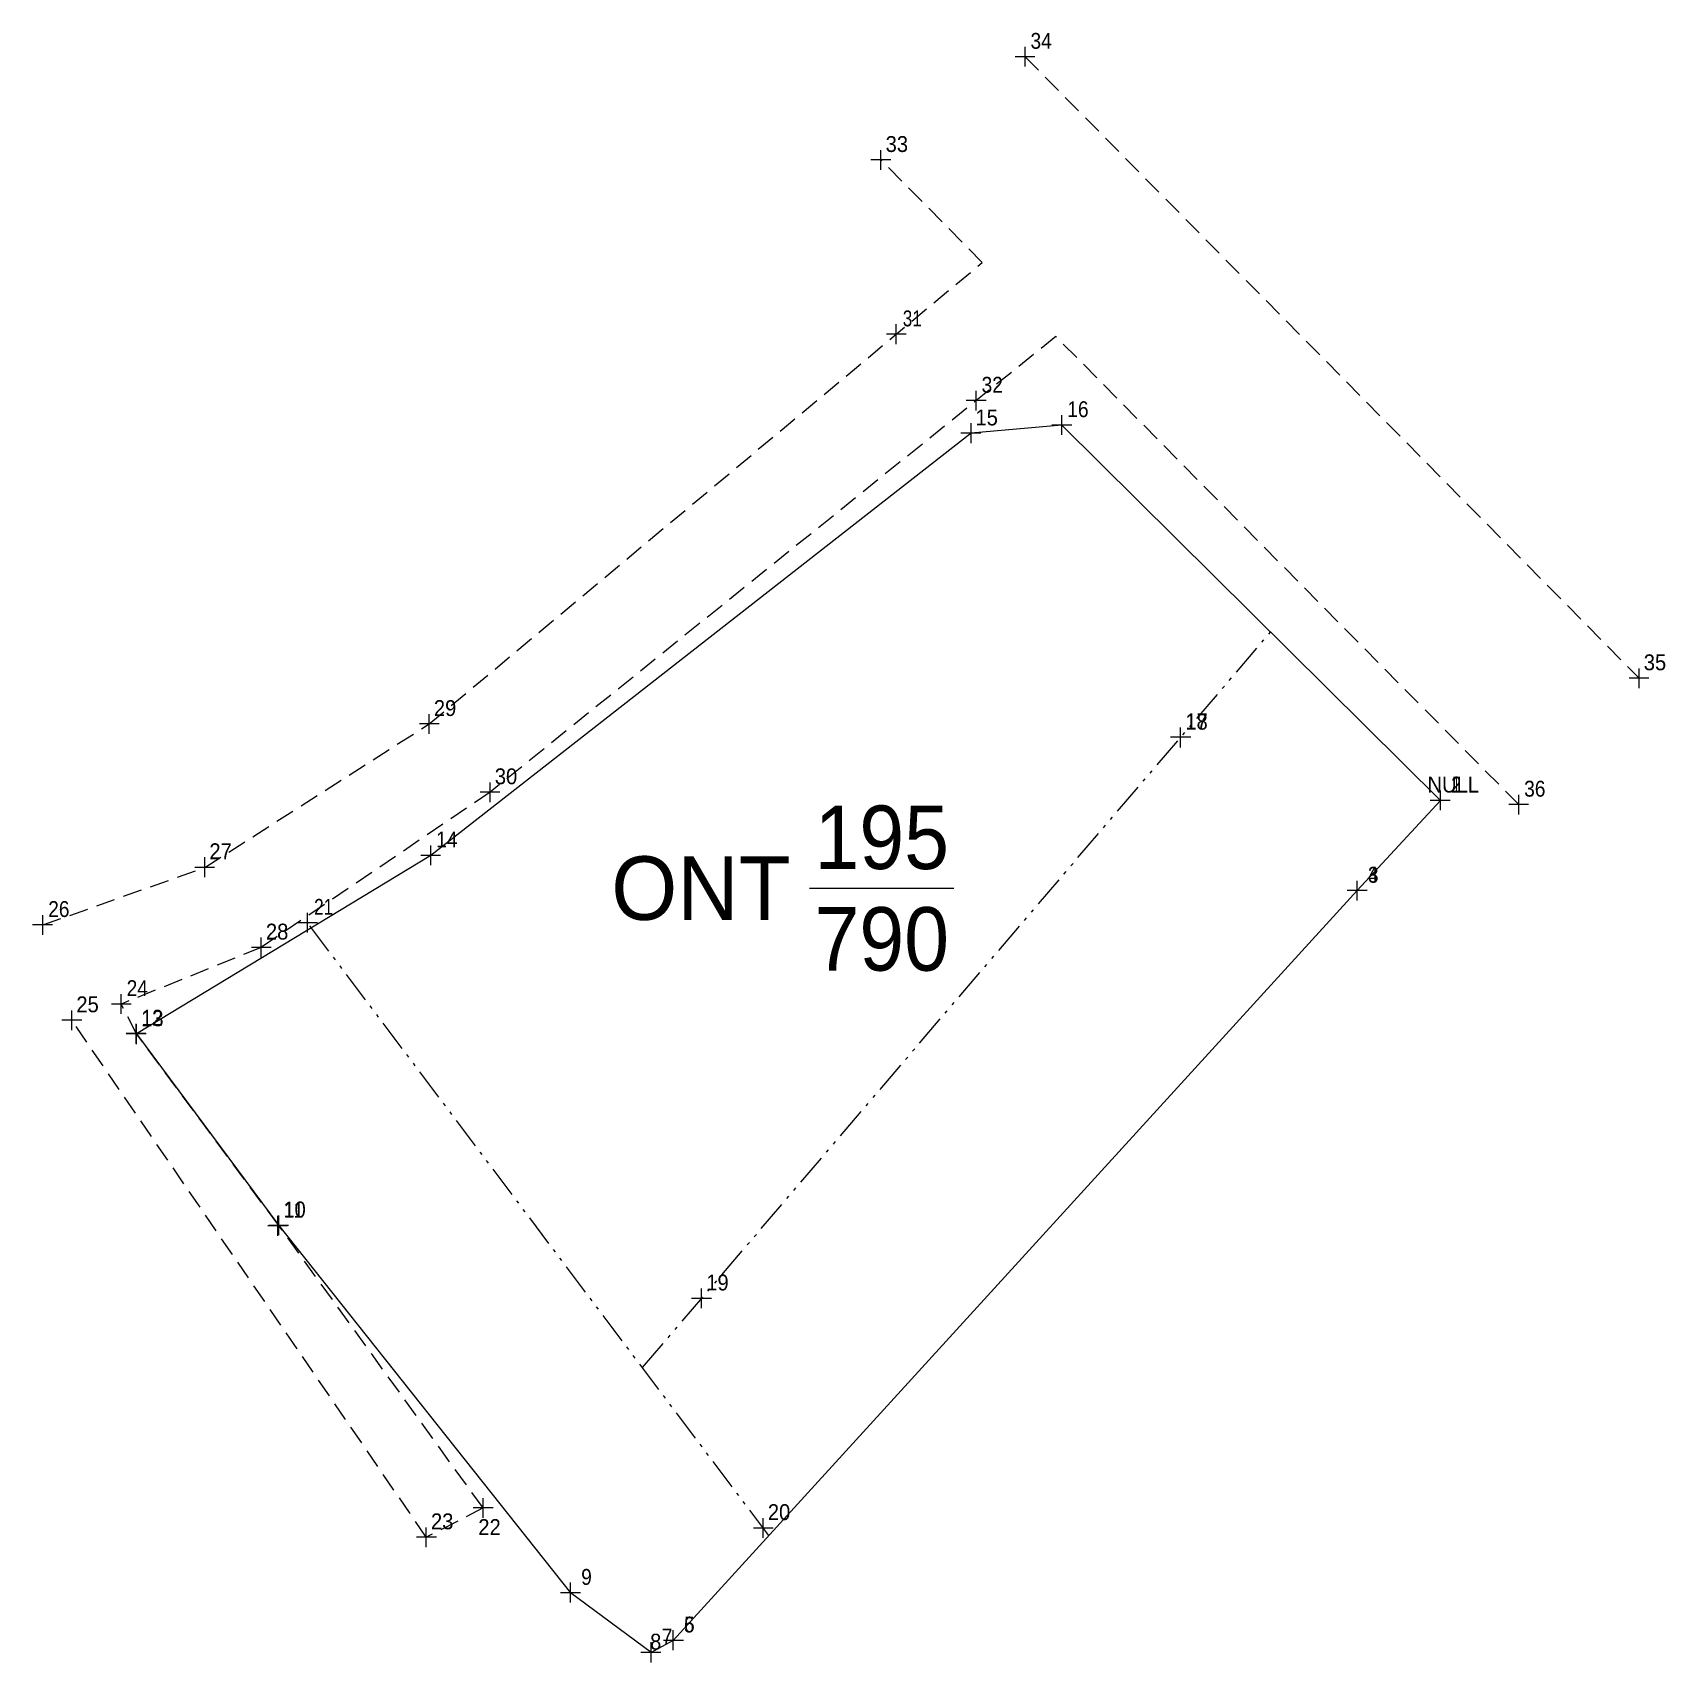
# Model space of a CAD drawing. Header units: metres. Extents: x 542583.9 to 542635.3, y 1835988.7 to 1836040.
import ezdxf
from ezdxf.enums import TextEntityAlignment as Align

# ---------------------------------------------------------------- set-up
doc = ezdxf.new("R2010")
doc.units = ezdxf.units.M
doc.header["$LTSCALE"] = 0.2
doc.linetypes.add('DASH_DOUBLE_DOT', pattern=[9.2, 5, -1.2, 0.3, -1.2, 0.3, -1.2])
doc.linetypes.add('MEDIUM_DASHED', pattern=[4.5, 3, -1.5])
for name, color, linetype, lineweight in [('10', 7, 'Continuous', 13), ('11', 7, 'Continuous', 13), ('13', 7, 'Continuous', 13), ('22', 7, 'MEDIUM_DASHED', 13)]:
    doc.layers.add(name, color=color, linetype=linetype, lineweight=lineweight)
for name, color, linetype in [('12', 7, 'Continuous'), ('2', 7, 'Continuous'), ('4', 7, 'Continuous')]:
    doc.layers.add(name, color=color, linetype=linetype)

msp = doc.modelspace()

# ---------------------------------------------------------------- linework, layer by layer
at = {"layer": '10', "linetype": 'DASH_DOUBLE_DOT'}
for p, q in [((542603.13, 1835997.99), (542622.91, 1836021.15)), ((542607.11, 1835992.7), (542592.58, 1836012))]:
    msp.add_line(p, q, dxfattribs=at)
at = {"layer": '10'}
msp.add_line((542603.4, 1835989.02), (542600.86, 1835990.9), dxfattribs=at)
for points in [[(542628.26, 1836015.85), (542616.34, 1836027.67), (542613.48, 1836027.42), (542596.46, 1836014.12), (542587.19, 1836008.5)], [(542628.26, 1836015.85), (542625.64, 1836013.01), (542604.1, 1835989.4)], [(542587.19, 1836008.5), (542591.67, 1836002.47), (542600.86, 1835990.9)]]:
    msp.add_lwpolyline(points, dxfattribs=at)
at = {"layer": '11'}
for p, q in [((542615.49, 1836039.27), (542614.87, 1836039.27)), ((542615.18, 1836038.96), (542615.18, 1836039.58)), ((542610.64, 1836035.71), (542610.64, 1836036.33)), ((542610.95, 1836036.02), (542610.32, 1836036.02)), ((542611.43, 1836030.53), (542610.81, 1836030.53)), ((542611.12, 1836030.22), (542611.12, 1836030.85)), ((542613.95, 1836028.44), (542613.32, 1836028.44)), ((542613.64, 1836028.13), (542613.64, 1836028.75)), ((542616.34, 1836027.36), (542616.34, 1836027.98)), ((542613.79, 1836027.42), (542613.16, 1836027.42)), ((542613.48, 1836027.1), (542613.48, 1836027.73)), ((542616.65, 1836027.67), (542616.02, 1836027.67)), ((542634.83, 1836019.7), (542634.21, 1836019.7)), ((542634.52, 1836019.39), (542634.52, 1836020.01)), ((542596.72, 1836018.26), (542596.1, 1836018.26)), ((542596.41, 1836017.95), (542596.41, 1836018.57)), ((542620.08, 1836017.53), (542620.08, 1836018.15)), ((542620.08, 1836017.52), (542620.08, 1836018.15)), ((542620.39, 1836017.84), (542619.76, 1836017.84)), ((542620.4, 1836017.84), (542619.77, 1836017.84)), ((542598.64, 1836016.11), (542598.02, 1836016.11)), ((542598.33, 1836015.8), (542598.33, 1836016.42)), ((542628.26, 1836015.54), (542628.26, 1836016.16)), ((542628.26, 1836015.54), (542628.26, 1836016.16)), ((542628.57, 1836015.85), (542627.94, 1836015.85)), ((542628.57, 1836015.85), (542627.94, 1836015.85)), ((542631.04, 1836015.72), (542630.42, 1836015.72)), ((542630.73, 1836015.41), (542630.73, 1836016.03)), ((542589.34, 1836013.43), (542589.34, 1836014.06)), ((542596.77, 1836014.12), (542596.15, 1836014.12)), ((542596.46, 1836013.81), (542596.46, 1836014.43)), ((542589.65, 1836013.74), (542589.03, 1836013.74)), ((542625.95, 1836013.01), (542625.32, 1836013.01)), ((542625.95, 1836013.01), (542625.32, 1836013.01)), ((542625.64, 1836012.7), (542625.64, 1836013.32)), ((542625.64, 1836012.7), (542625.64, 1836013.32)), ((542584.24, 1836011.62), (542584.24, 1836012.24)), ((542592.89, 1836012), (542592.26, 1836012)), ((542592.58, 1836011.69), (542592.58, 1836012.31)), ((542584.55, 1836011.93), (542583.92, 1836011.93)), ((542591.12, 1836010.9), (542591.12, 1836011.53)), ((542591.43, 1836011.22), (542590.81, 1836011.22)), ((542587.02, 1836009.44), (542586.4, 1836009.44)), ((542586.71, 1836009.13), (542586.71, 1836009.75)), ((542585.47, 1836008.93), (542584.84, 1836008.93)), ((542585.15, 1836008.62), (542585.15, 1836009.24)), ((542587.49, 1836008.51), (542586.87, 1836008.51)), ((542587.5, 1836008.5), (542586.87, 1836008.5)), ((542587.18, 1836008.2), (542587.18, 1836008.82)), ((542587.19, 1836008.18), (542587.19, 1836008.81)), ((542591.64, 1836002.14), (542591.64, 1836002.77)), ((542591.67, 1836002.16), (542591.67, 1836002.78)), ((542591.95, 1836002.46), (542591.33, 1836002.46)), ((542591.98, 1836002.47), (542591.36, 1836002.47)), ((542605.3, 1836000.17), (542604.67, 1836000.17)), ((542604.99, 1835999.86), (542604.99, 1836000.48)), ((542598.43, 1835993.57), (542597.8, 1835993.57)), ((542598.11, 1835993.26), (542598.11, 1835993.88)), ((542596.32, 1835992.34), (542596.32, 1835992.96)), ((542607.24, 1835992.94), (542606.62, 1835992.94)), ((542606.93, 1835992.63), (542606.93, 1835993.25)), ((542596.64, 1835992.65), (542596.01, 1835992.65)), ((542601.18, 1835990.9), (542600.55, 1835990.9)), ((542600.86, 1835990.59), (542600.86, 1835991.22)), ((542603.4, 1835988.71), (542603.4, 1835989.34)), ((542603.4, 1835988.71), (542603.4, 1835989.33)), ((542604.41, 1835989.4), (542603.79, 1835989.4)), ((542604.42, 1835989.4), (542603.79, 1835989.4)), ((542604.1, 1835989.09), (542604.1, 1835989.72)), ((542604.1, 1835989.09), (542604.1, 1835989.71)), ((542603.71, 1835989.02), (542603.08, 1835989.02)), ((542603.71, 1835989.02), (542603.08, 1835989.02))]:
    msp.add_line(p, q, dxfattribs=at)
at = {"layer": '13'}
msp.add_line((542608.39, 1836013.09), (542612.94, 1836013.09), dxfattribs=at)
at = {"layer": '22'}
for p, q in [((542615.18, 1836039.27), (542634.52, 1836019.7)), ((542613.83, 1836032.79), (542610.64, 1836036.02)), ((542630.73, 1836015.72), (542616.15, 1836030.46))]:
    msp.add_line(p, q, dxfattribs=at)
at = {"layer": '22', "linetype": 'Continuous'}
msp.add_line((542604.1, 1835989.4), (542603.4, 1835989.02), dxfattribs=at)
at = {"layer": '22'}
for points in [[(542584.24, 1836011.93), (542589.34, 1836013.74), (542596.41, 1836018.26), (542613.83, 1836032.79)], [(542616.15, 1836030.46), (542598.33, 1836016.11), (542591.12, 1836011.22), (542586.71, 1836009.44)], [(542598.11, 1835993.57), (542591.67, 1836002.47), (542587.19, 1836008.5), (542586.71, 1836009.44)], [(542598.11, 1835993.57), (542596.32, 1835992.65), (542585.15, 1836008.93)]]:
    msp.add_lwpolyline(points, dxfattribs=at)

# ---------------------------------------------------------------- texts
at = {"layer": '12'}
for s, width, p in [('34', 0.9, (542615.685, 1836039.52)), ('33', 0.95, (542611.14, 1836036.27)), ('31', 0.8, (542611.625, 1836030.78)), ('32', 0.9, (542614.145, 1836028.69)), ('16', 0.9, (542616.845, 1836027.92)), ('15', 0.95, (542613.97, 1836027.66)), ('35', 0.95, (542635.02, 1836019.95)), ('29', 0.95, (542596.91, 1836018.51)), ('17', 0.95, (542620.58, 1836018.09)), ('18', 0.95, (542620.58, 1836018.08)), ('30', 0.95, (542598.83, 1836016.36)), ('NULL ', 0.95, (542628.755, 1836016.1)), ('2', 0.85, (542628.76, 1836016.1)), ('1', 0.65, (542628.76, 1836016.1)), ('36', 0.9, (542631.235, 1836015.97)), ('14', 0.9, (542596.965, 1836014.37)), ('27', 0.95, (542589.84, 1836014)), ('4', 0.85, (542626.14, 1836013.26)), ('3', 0.9, (542626.145, 1836013.26)), ('26', 0.9, (542584.745, 1836012.18)), ('21', 0.8, (542593.085, 1836012.25)), ('28', 0.95, (542591.62, 1836011.47)), ('24', 0.9, (542587.215, 1836009.69)), ('25', 0.95, (542585.65, 1836009.18)), ('13', 0.95, (542587.69, 1836008.74)), ('12', 0.9, (542587.685, 1836008.76)), ('10', 0.95, (542592.17, 1836002.72)), ('11', 0.8, (542592.145, 1836002.71)), ('19', 0.95, (542605.49, 1836000.42)), ('20', 0.95, (542607.43, 1835993.19)), ('23', 0.95, (542596.82, 1835992.9)), ('22', 0.95, (542598.31, 1835992.72)), ('9', 0.9, (542601.365, 1835991.15)), ('5', 0.9, (542604.605, 1835989.65)), ('6', 0.85, (542604.6, 1835989.65)), ('8', 0.95, (542603.545, 1835989.11)), ('7', 0.9, (542603.905, 1835989.27))]:
    msp.add_text(s, height=0.5, dxfattribs=dict(at, width=width)).set_placement(p, align=Align.CENTER)
at = {"layer": '13', "width": 0.95}
msp.add_text('195', height=2, dxfattribs=at).set_placement((542610.665, 1836013.69), align=Align.CENTER)
at = {"layer": '2'}
msp.add_text('ONT', height=2, dxfattribs=at).set_placement((542607.79, 1836012.09), align=Align.RIGHT)
at = {"layer": '4', "width": 0.95}
msp.add_text('790', height=2, dxfattribs=at).set_placement((542610.665, 1836010.49), align=Align.CENTER)

doc.saveas('drawing.dxf')
